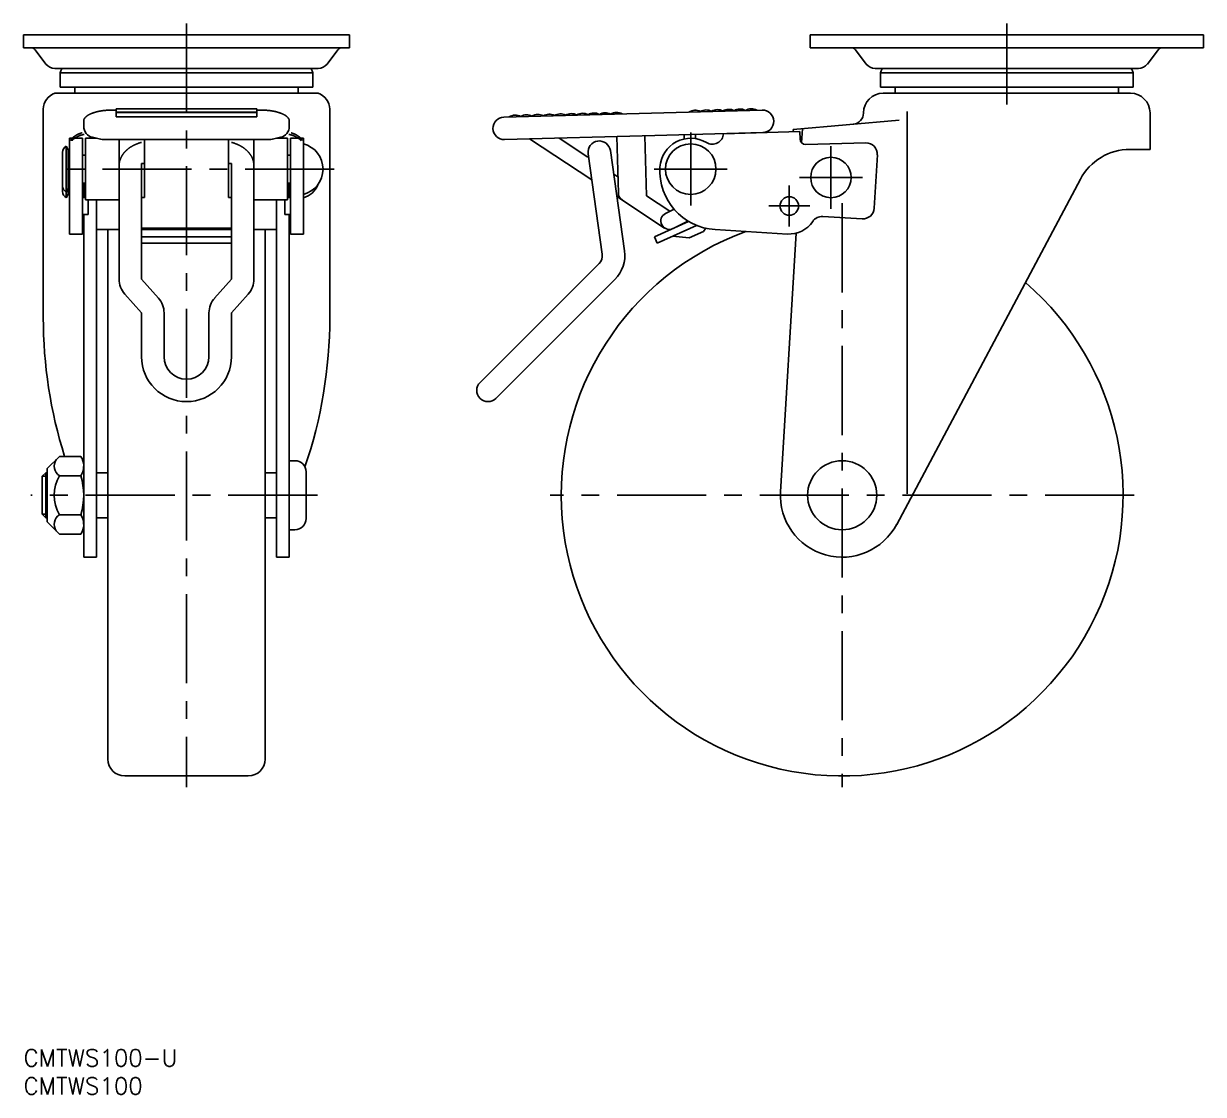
# Model space of a CAD drawing. Extents: x 0 to 212, y -8 to 298.
# Drawn here: x 0 to 210, y -8 to 182.7 of the extents above; entities that cross this region are included whole.
import ezdxf

# ---------------------------------------------------------------- set-up
doc = ezdxf.new("R2010")
doc.units = 0
doc.header["$LTSCALE"] = 0.5
doc.linetypes.add('CENTER', pattern=[50.8, 31.75, -6.35, 6.35, -6.35])
doc.layers.get('0').update_dxf_attribs({"linetype": 'CONTINUOUS'})
doc.layers.add('CENTER', color=1, linetype='CENTER')
doc.styles.get("Standard").update_dxf_attribs({"font": 'txt.shx', "height": 3, "bigfont": 'bigfont.shx'})

# ---------------------------------------------------------------- blocks, each defined once
blk = doc.blocks.new('*U4')
at = {"color": 7, "linetype": 'CONTINUOUS'}
blk.add_text('CMTWS100-U', height=3, dxfattribs=at).set_placement((0, -3))
blk = doc.blocks.new('*U5')
at = {"color": 7, "linetype": 'CONTINUOUS'}
blk.add_text('CMTWS100', height=3, dxfattribs=at).set_placement((0, -8))

msp = doc.modelspace()

# ---------------------------------------------------------------- linework, layer by layer
at = {"color": 7, "linetype": 'CONTINUOUS'}
for p, q in [((58, 180.71), (0, 180.71)), ((0, 178.41), (0, 180.71)), ((58, 178.41), (58, 180.71)), ((140.01, 180.71), (210.01, 180.71)), ((140.01, 178.41), (140.01, 180.71)), ((210.01, 178.41), (210.01, 180.71)), ((58, 178.41), (0, 178.41)), ((2.05, 178.01), (3.98, 175.49)), ((55.95, 178.01), (54.02, 175.49)), ((175.01, 178.41), (140.01, 178.41)), ((148.06, 178.01), (149.99, 175.49)), ((175.01, 178.41), (210.01, 178.41)), ((201.96, 178.01), (200.03, 175.49)), ((52.43, 174.71), (5.57, 174.71)), ((175.01, 174.71), (151.58, 174.71)), ((175.01, 174.71), (198.44, 174.71)), ((6.5, 173.91), (51.5, 173.91)), ((6.5, 171.41), (6.5, 173.91)), ((51.5, 171.41), (51.5, 173.91)), ((152.51, 173.91), (175.01, 173.91)), ((152.51, 171.41), (152.51, 173.91)), ((197.51, 173.91), (175.01, 173.91)), ((197.51, 171.41), (197.51, 173.91)), ((5.56, 170.3), (52.44, 170.3)), ((6.5, 171.41), (51.5, 171.41)), ((9.12, 171.41), (9.12, 170.3)), ((48.88, 171.41), (48.88, 170.3)), ((152.51, 171.41), (175.01, 171.41)), ((153.01, 170.3), (175.01, 170.3)), ((155.13, 171.41), (155.13, 170.3)), ((197.51, 171.41), (175.01, 171.41)), ((196.74, 170.3), (175.01, 170.3)), ((194.89, 171.41), (194.89, 170.3)), ((197.01, 170.3), (196.74, 170.3)), ((3.5, 167.45), (3.5, 130.35)), ((15.7, 167.29), (16.5, 167.29)), ((16.5, 167.54), (41.5, 167.54)), ((16.5, 167.54), (16.5, 166.94)), ((41.5, 166.94), (16.5, 166.94)), ((41.5, 166.89), (16.5, 166.89)), ((16.5, 166.89), (16.5, 166.07)), ((41.5, 166.07), (16.5, 166.07)), ((41.5, 167.54), (41.5, 166.94)), ((42.3, 167.29), (41.5, 167.29)), ((41.5, 166.89), (41.5, 166.07)), ((54.5, 167.45), (54.5, 130.35)), ((85.49, 166.05), (131.47, 167.29)), ((149.51, 166.8), (149.51, 166.78)), ((157.25, 98.95), (157.25, 167.05)), ((200.51, 166.8), (200.51, 160.3)), ((10.7, 165.35), (10.7, 164.4)), ((47.3, 165.35), (47.3, 164.4)), ((155.83, 165.5), (137.01, 163.85)), ((137.01, 163.85), (137.05, 163.44)), ((138.47, 161.49), (138.62, 163.99)), ((8.2, 162.29), (10.5, 162.29)), ((8.2, 162.29), (8.2, 145.22)), ((10.5, 162.29), (10.5, 145.22)), ((11, 162.29), (11, 151.29)), ((11, 162.29), (12.95, 162.29)), ((12.25, 162.45), (13.45, 162.17)), ((14.57, 162.05), (43.43, 162.05)), ((17, 162.05), (17, 137.18)), ((21.5, 162.05), (21.5, 151.73)), ((36.5, 151.73), (36.5, 162.05)), ((41, 162.05), (41, 137.18)), ((45.75, 162.45), (44.55, 162.17)), ((47, 162.29), (45.05, 162.29)), ((47, 162.29), (47, 151.29)), ((47.5, 145.22), (47.5, 162.29)), ((47.5, 162.29), (49.8, 162.29)), ((49.8, 162.29), (49.8, 145.22)), ((85.6, 162.05), (112.35, 162.77)), ((90.08, 162.17), (101.14, 154.86)), ((95.31, 162.31), (100.46, 158.91)), ((105.59, 162.59), (105.87, 152.51)), ((110.59, 162.73), (110.88, 152.02)), ((112.35, 162.77), (131.58, 163.29)), ((117.59, 162.91), (117.61, 162.17)), ((119.59, 162.97), (119.61, 162.22)), ((124.59, 163.1), (138.17, 163.47)), ((124.59, 163.1), (124.59, 163.1)), ((127.58, 163.19), (127.58, 163.18)), ((138.17, 163.47), (138.21, 162.14)), ((6.95, 159.79), (6.95, 156.79)), ((7.57, 160.87), (7.95, 160.22)), ((7.57, 156.79), (7.57, 160.87)), ((7.95, 160.22), (7.95, 156.79)), ((104.45, 160.08), (106.96, 142.22)), ((138.35, 161.66), (138.48, 161.67)), ((139.24, 161.17), (149.92, 161.46)), ((200.51, 160.3), (196.94, 160.3)), ((11, 159.29), (10.5, 159.29)), ((21, 137.18), (21, 157.8)), ((21, 157.8), (21.5, 157.8)), ((37, 157.8), (36.5, 157.8)), ((37, 137.18), (37, 157.8)), ((47, 159.29), (47.5, 159.29)), ((103, 141.66), (100.49, 159.53)), ((151.97, 159.34), (151.39, 149.81)), ((6.95, 152.79), (6.95, 156.79)), ((7.57, 156.79), (7.57, 151.7)), ((7.95, 152.35), (7.95, 156.79)), ((105.04, 155.88), (105.79, 155.39)), ((7.57, 152.71), (7.95, 153.36)), ((11, 154.29), (10.5, 154.29)), ((10.7, 151.72), (10.7, 154.29)), ((10.7, 151.72), (10.7, 154.29)), ((47, 154.29), (47.5, 154.29)), ((47.3, 151.72), (47.3, 154.29)), ((188.11, 154.99), (155.41, 93.49)), ((7.57, 151.7), (7.95, 152.35)), ((11, 151.72), (10.5, 151.72)), ((11, 151.29), (17, 151.29)), ((11.5, 151.29), (11.5, 148.72)), ((13, 151.29), (13, 87.68)), ((21.5, 151.73), (21, 151.73)), ((37, 151.73), (36.5, 151.73)), ((47, 151.29), (41, 151.29)), ((45, 151.29), (45, 87.68)), ((46.5, 151.29), (46.5, 148.72)), ((47, 151.72), (47.5, 151.72)), ((105.59, 151.92), (114.11, 146.3)), ((110.88, 152.02), (115.04, 149.28)), ((114.27, 148.89), (115.78, 149.65)), ((10.5, 148.72), (11.5, 148.72)), ((10.7, 87.68), (10.7, 148.72)), ((47.5, 148.72), (46.5, 148.72)), ((47.3, 87.68), (47.3, 148.72)), ((112.28, 144.7), (118.38, 147.46)), ((115.61, 146.21), (118.26, 147.53)), ((149.28, 147.94), (142.25, 148.36)), ((8.2, 145.22), (10.5, 145.22)), ((13, 146.05), (17, 146.05)), ((15, 146.05), (15, 51.71)), ((21, 146.3), (37, 146.3)), ((21, 146.05), (37, 146.05)), ((41, 146.05), (45, 146.05)), ((43, 146.05), (43, 51.71)), ((47.5, 145.22), (49.8, 145.22)), ((119.77, 146.77), (112.77, 143.61)), ((121.05, 145.7), (118.49, 144.55)), ((121.44, 146.25), (121.05, 145.7)), ((135.99, 145.23), (123.11, 146.01)), ((134.73, 99.34), (137.5, 145.37)), ((29, 144.7), (21, 144.7)), ((21, 143.61), (29, 143.61)), ((29, 144.7), (37, 144.7)), ((37, 143.61), (29, 143.61)), ((112.77, 143.61), (112.28, 144.7)), ((118.49, 144.55), (115.51, 144.85)), ((81.25, 118.79), (102.43, 139.97)), ((21, 137.18), (23.99, 133.83)), ((37, 137.18), (34.01, 133.83)), ((105.26, 137.14), (84.08, 115.96)), ((21, 131.17), (18.01, 134.51)), ((37, 131.17), (39.99, 134.51)), ((21, 131.17), (21, 123.38)), ((25, 131.17), (25, 123.38)), ((33, 131.17), (33, 123.38)), ((37, 131.17), (37, 123.38)), ((4.2, 103.46), (6.38, 105.63)), ((10.16, 105.63), (6.38, 105.63)), ((10.16, 105.63), (10.7, 104.71)), ((4.2, 103.46), (4.2, 93.96)), ((10.7, 104.71), (10.7, 92.71)), ((48.3, 104.86), (47.3, 104.86)), ((3.93, 102.71), (3.3, 102.08)), ((3.3, 95.33), (3.3, 102.08)), ((3.93, 94.71), (3.93, 102.71)), ((3.93, 102.71), (4.2, 102.71)), ((6.38, 102.17), (10.16, 102.17)), ((15, 102.71), (13, 102.71)), ((45, 102.71), (43, 102.71)), ((50.3, 94.56), (50.3, 102.86)), ((3.93, 94.71), (3.3, 95.33)), ((3.93, 94.71), (4.2, 94.71)), ((10.16, 95.24), (6.38, 95.24)), ((15, 94.71), (13, 94.71)), ((45, 94.71), (43, 94.71)), ((4.2, 93.96), (6.38, 91.78)), ((10.16, 91.78), (10.7, 92.71)), ((47.3, 92.56), (48.3, 92.56)), ((10.16, 91.78), (6.38, 91.78)), ((10.7, 87.68), (13, 87.68)), ((45, 87.68), (47.3, 87.68)), ((40, 48.71), (18, 48.71))]:
    msp.add_line(p, q, dxfattribs=at)
at = {"color": 3, "linetype": 'CONTINUOUS'}
for p, q in [((3.3, 102.08), (4.2, 102.08)), ((3.3, 95.33), (4.2, 95.33))]:
    msp.add_line(p, q, dxfattribs=at)
at = {"color": 7, "linetype": 'CONTINUOUS'}
for points in [[(10.7, 165.35, 0), (10.7, 165.37, 0), (10.7, 165.4, 0), (10.7, 165.42, 0), (10.71, 165.44, 0), (10.71, 165.47, 0), (10.71, 165.49, 0), (10.72, 165.51, 0), (10.72, 165.54, 0), (10.73, 165.56, 0), (10.74, 165.59, 0), (10.74, 165.61, 0), (10.75, 165.63, 0), (10.76, 165.66, 0), (10.77, 165.68, 0), (10.78, 165.7, 0), (10.8, 165.73, 0), (10.81, 165.75, 0), (10.82, 165.77, 0), (10.83, 165.8, 0), (10.85, 165.82, 0), (10.86, 165.84, 0), (10.88, 165.87, 0), (10.9, 165.89, 0), (10.91, 165.91, 0), (10.93, 165.94, 0), (10.95, 165.96, 0), (10.97, 165.98, 0), (10.99, 166, 0), (11.01, 166.03, 0), (11.03, 166.05, 0), (11.06, 166.07, 0), (11.08, 166.09, 0), (11.1, 166.11, 0), (11.13, 166.14, 0), (11.15, 166.16, 0), (11.18, 166.18, 0), (11.21, 166.2, 0), (11.23, 166.22, 0), (11.26, 166.24, 0), (11.29, 166.27, 0), (11.32, 166.29, 0), (11.35, 166.31, 0), (11.38, 166.33, 0), (11.41, 166.35, 0), (11.44, 166.37, 0), (11.48, 166.39, 0), (11.51, 166.41, 0), (11.54, 166.43, 0), (11.58, 166.45, 0), (11.61, 166.47, 0), (11.65, 166.49, 0), (11.68, 166.51, 0), (11.72, 166.53, 0), (11.76, 166.54, 0), (11.8, 166.56, 0), (11.83, 166.58, 0), (11.87, 166.6, 0), (11.91, 166.62, 0), (11.95, 166.64, 0), (11.99, 166.65, 0), (12.04, 166.67, 0), (12.08, 166.69, 0), (12.12, 166.71, 0), (12.16, 166.72, 0), (12.21, 166.74, 0), (12.25, 166.76, 0), (12.3, 166.77, 0), (12.34, 166.79, 0), (12.39, 166.81, 0), (12.43, 166.82, 0), (12.48, 166.84, 0), (12.53, 166.85, 0), (12.58, 166.87, 0), (12.62, 166.88, 0), (12.67, 166.9, 0), (12.72, 166.91, 0), (12.77, 166.92, 0), (12.82, 166.94, 0), (12.87, 166.95, 0), (12.92, 166.97, 0), (12.97, 166.98, 0), (13.02, 166.99, 0), (13.08, 167, 0), (13.13, 167.02, 0), (13.18, 167.03, 0), (13.24, 167.04, 0), (13.29, 167.05, 0), (13.34, 167.06, 0), (13.4, 167.08, 0), (13.45, 167.09, 0), (13.51, 167.1, 0), (13.56, 167.11, 0), (13.62, 167.12, 0), (13.67, 167.13, 0), (13.73, 167.14, 0), (13.79, 167.15, 0), (13.84, 167.15, 0), (13.9, 167.16, 0), (13.96, 167.17, 0), (14.02, 167.18, 0), (14.07, 167.19, 0), (14.13, 167.2, 0), (14.19, 167.2, 0), (14.25, 167.21, 0), (14.31, 167.22, 0), (14.37, 167.22, 0), (14.43, 167.23, 0), (14.48, 167.24, 0), (14.54, 167.24, 0), (14.6, 167.25, 0), (14.66, 167.25, 0), (14.72, 167.26, 0), (14.78, 167.26, 0), (14.84, 167.27, 0), (14.91, 167.27, 0), (14.97, 167.27, 0), (15.03, 167.28, 0), (15.09, 167.28, 0), (15.15, 167.28, 0), (15.21, 167.28, 0), (15.27, 167.29, 0), (15.33, 167.29, 0), (15.39, 167.29, 0), (15.45, 167.29, 0), (15.52, 167.29, 0), (15.58, 167.29, 0), (15.64, 167.29, 0), (15.7, 167.29, 0)], [(47.3, 165.35, 0), (47.3, 165.37, 0), (47.3, 165.4, 0), (47.3, 165.42, 0), (47.29, 165.44, 0), (47.29, 165.47, 0), (47.29, 165.49, 0), (47.28, 165.51, 0), (47.28, 165.54, 0), (47.27, 165.56, 0), (47.26, 165.59, 0), (47.26, 165.61, 0), (47.25, 165.63, 0), (47.24, 165.66, 0), (47.23, 165.68, 0), (47.22, 165.7, 0), (47.2, 165.73, 0), (47.19, 165.75, 0), (47.18, 165.77, 0), (47.17, 165.8, 0), (47.15, 165.82, 0), (47.14, 165.84, 0), (47.12, 165.87, 0), (47.1, 165.89, 0), (47.09, 165.91, 0), (47.07, 165.94, 0), (47.05, 165.96, 0), (47.03, 165.98, 0), (47.01, 166, 0), (46.99, 166.03, 0), (46.97, 166.05, 0), (46.94, 166.07, 0), (46.92, 166.09, 0), (46.9, 166.11, 0), (46.87, 166.14, 0), (46.85, 166.16, 0), (46.82, 166.18, 0), (46.79, 166.2, 0), (46.77, 166.22, 0), (46.74, 166.24, 0), (46.71, 166.27, 0), (46.68, 166.29, 0), (46.65, 166.31, 0), (46.62, 166.33, 0), (46.59, 166.35, 0), (46.56, 166.37, 0), (46.52, 166.39, 0), (46.49, 166.41, 0), (46.46, 166.43, 0), (46.42, 166.45, 0), (46.39, 166.47, 0), (46.35, 166.49, 0), (46.32, 166.51, 0), (46.28, 166.53, 0), (46.24, 166.54, 0), (46.2, 166.56, 0), (46.17, 166.58, 0), (46.13, 166.6, 0), (46.09, 166.62, 0), (46.05, 166.64, 0), (46.01, 166.65, 0), (45.96, 166.67, 0), (45.92, 166.69, 0), (45.88, 166.71, 0), (45.84, 166.72, 0), (45.79, 166.74, 0), (45.75, 166.76, 0), (45.7, 166.77, 0), (45.66, 166.79, 0), (45.61, 166.81, 0), (45.57, 166.82, 0), (45.52, 166.84, 0), (45.47, 166.85, 0), (45.42, 166.87, 0), (45.38, 166.88, 0), (45.33, 166.9, 0), (45.28, 166.91, 0), (45.23, 166.92, 0), (45.18, 166.94, 0), (45.13, 166.95, 0), (45.08, 166.97, 0), (45.03, 166.98, 0), (44.98, 166.99, 0), (44.92, 167, 0), (44.87, 167.02, 0), (44.82, 167.03, 0), (44.76, 167.04, 0), (44.71, 167.05, 0), (44.66, 167.06, 0), (44.6, 167.08, 0), (44.55, 167.09, 0), (44.49, 167.1, 0), (44.44, 167.11, 0), (44.38, 167.12, 0), (44.33, 167.13, 0), (44.27, 167.14, 0), (44.21, 167.15, 0), (44.16, 167.15, 0), (44.1, 167.16, 0), (44.04, 167.17, 0), (43.98, 167.18, 0), (43.93, 167.19, 0), (43.87, 167.2, 0), (43.81, 167.2, 0), (43.75, 167.21, 0), (43.69, 167.22, 0), (43.63, 167.22, 0), (43.57, 167.23, 0), (43.52, 167.24, 0), (43.46, 167.24, 0), (43.4, 167.25, 0), (43.34, 167.25, 0), (43.28, 167.26, 0), (43.22, 167.26, 0), (43.16, 167.27, 0), (43.09, 167.27, 0), (43.03, 167.27, 0), (42.97, 167.28, 0), (42.91, 167.28, 0), (42.85, 167.28, 0), (42.79, 167.28, 0), (42.73, 167.29, 0), (42.67, 167.29, 0), (42.61, 167.29, 0), (42.55, 167.29, 0), (42.48, 167.29, 0), (42.42, 167.29, 0), (42.36, 167.29, 0), (42.3, 167.29, 0)], [(8.4, 161.9, 0), (8.41, 161.92, 0), (8.41, 161.93, 0), (8.42, 161.95, 0), (8.43, 161.96, 0), (8.44, 161.97, 0), (8.45, 161.99, 0), (8.46, 162, 0), (8.46, 162.01, 0), (8.47, 162.03, 0), (8.48, 162.04, 0), (8.49, 162.05, 0), (8.5, 162.07, 0), (8.51, 162.08, 0), (8.52, 162.1, 0), (8.53, 162.11, 0), (8.54, 162.12, 0), (8.55, 162.14, 0), (8.56, 162.15, 0), (8.57, 162.16, 0), (8.58, 162.17, 0), (8.59, 162.19, 0), (8.6, 162.2, 0), (8.61, 162.21, 0), (8.62, 162.23, 0), (8.64, 162.24, 0), (8.65, 162.25, 0), (8.66, 162.27, 0), (8.67, 162.28, 0), (8.68, 162.29, 0), (8.69, 162.3, 0), (8.71, 162.32, 0), (8.72, 162.33, 0), (8.73, 162.34, 0), (8.74, 162.35, 0), (8.75, 162.37, 0), (8.77, 162.38, 0), (8.78, 162.39, 0), (8.79, 162.4, 0), (8.81, 162.42, 0), (8.82, 162.43, 0), (8.83, 162.44, 0), (8.85, 162.45, 0), (8.86, 162.46, 0), (8.87, 162.48, 0), (8.89, 162.49, 0), (8.9, 162.5, 0), (8.91, 162.51, 0), (8.93, 162.52, 0), (8.94, 162.54, 0), (8.96, 162.55, 0), (8.97, 162.56, 0), (8.99, 162.57, 0), (9, 162.58, 0), (9.02, 162.59, 0), (9.03, 162.61, 0), (9.05, 162.62, 0), (9.06, 162.63, 0), (9.08, 162.64, 0), (9.09, 162.65, 0), (9.11, 162.66, 0), (9.12, 162.67, 0), (9.14, 162.68, 0), (9.16, 162.69, 0), (9.17, 162.71, 0), (9.19, 162.72, 0), (9.2, 162.73, 0), (9.22, 162.74, 0), (9.24, 162.75, 0), (9.25, 162.76, 0), (9.27, 162.77, 0), (9.29, 162.78, 0), (9.3, 162.79, 0), (9.32, 162.8, 0), (9.34, 162.81, 0), (9.36, 162.82, 0), (9.37, 162.83, 0), (9.39, 162.84, 0), (9.41, 162.85, 0), (9.43, 162.86, 0), (9.44, 162.87, 0), (9.46, 162.88, 0), (9.48, 162.89, 0), (9.5, 162.9, 0), (9.52, 162.91, 0), (9.53, 162.92, 0), (9.55, 162.93, 0), (9.57, 162.94, 0), (9.59, 162.95, 0), (9.61, 162.96, 0), (9.63, 162.97, 0), (9.65, 162.98, 0), (9.66, 162.98, 0), (9.68, 162.99, 0), (9.7, 163, 0), (9.72, 163.01, 0), (9.74, 163.02, 0), (9.76, 163.03, 0), (9.78, 163.04, 0), (9.8, 163.05, 0), (9.82, 163.05, 0), (9.84, 163.06, 0), (9.86, 163.07, 0), (9.88, 163.08, 0), (9.9, 163.09, 0), (9.92, 163.09, 0), (9.94, 163.1, 0), (9.96, 163.11, 0), (9.98, 163.12, 0), (10, 163.13, 0), (10.02, 163.13, 0), (10.04, 163.14, 0), (10.06, 163.15, 0), (10.08, 163.16, 0), (10.1, 163.16, 0), (10.13, 163.17, 0), (10.15, 163.18, 0), (10.17, 163.18, 0), (10.19, 163.19, 0), (10.21, 163.2, 0), (10.23, 163.21, 0), (10.25, 163.21, 0), (10.27, 163.22, 0), (10.3, 163.23, 0), (10.32, 163.23, 0), (10.34, 163.24, 0), (10.36, 163.24, 0), (10.38, 163.25, 0), (10.4, 163.26, 0)], [(8.62, 161.85, 0), (8.63, 161.86, 0), (8.64, 161.88, 0), (8.65, 161.89, 0), (8.66, 161.9, 0), (8.67, 161.91, 0), (8.68, 161.92, 0), (8.69, 161.94, 0), (8.71, 161.95, 0), (8.72, 161.96, 0), (8.73, 161.97, 0), (8.74, 161.98, 0), (8.75, 162, 0), (8.76, 162.01, 0), (8.78, 162.02, 0), (8.79, 162.03, 0), (8.8, 162.04, 0), (8.81, 162.05, 0), (8.82, 162.06, 0), (8.84, 162.08, 0), (8.85, 162.09, 0), (8.86, 162.1, 0), (8.88, 162.11, 0), (8.89, 162.12, 0), (8.9, 162.13, 0), (8.91, 162.14, 0), (8.93, 162.16, 0), (8.94, 162.17, 0), (8.95, 162.18, 0), (8.97, 162.19, 0), (8.98, 162.2, 0), (9, 162.21, 0), (9.01, 162.22, 0), (9.02, 162.23, 0), (9.04, 162.24, 0), (9.05, 162.25, 0), (9.07, 162.26, 0), (9.08, 162.27, 0), (9.1, 162.28, 0), (9.11, 162.29, 0), (9.12, 162.31, 0), (9.14, 162.32, 0), (9.15, 162.33, 0), (9.17, 162.34, 0), (9.18, 162.35, 0), (9.2, 162.36, 0), (9.22, 162.37, 0), (9.23, 162.38, 0), (9.25, 162.39, 0), (9.26, 162.4, 0), (9.28, 162.41, 0), (9.29, 162.42, 0), (9.31, 162.43, 0), (9.33, 162.44, 0), (9.34, 162.45, 0), (9.36, 162.45, 0), (9.37, 162.46, 0), (9.39, 162.47, 0), (9.41, 162.48, 0), (9.42, 162.49, 0), (9.44, 162.5, 0), (9.46, 162.51, 0), (9.47, 162.52, 0), (9.49, 162.53, 0), (9.51, 162.54, 0), (9.53, 162.55, 0), (9.54, 162.56, 0), (9.56, 162.56, 0), (9.58, 162.57, 0), (9.6, 162.58, 0), (9.61, 162.59, 0), (9.63, 162.6, 0), (9.65, 162.61, 0), (9.67, 162.62, 0), (9.68, 162.62, 0), (9.7, 162.63, 0), (9.72, 162.64, 0), (9.74, 162.65, 0), (9.76, 162.66, 0), (9.78, 162.67, 0), (9.79, 162.67, 0), (9.81, 162.68, 0), (9.83, 162.69, 0), (9.85, 162.7, 0), (9.87, 162.71, 0), (9.89, 162.71, 0), (9.91, 162.72, 0), (9.92, 162.73, 0), (9.94, 162.74, 0), (9.96, 162.74, 0), (9.98, 162.75, 0), (10, 162.76, 0), (10.02, 162.76, 0), (10.04, 162.77, 0), (10.06, 162.78, 0), (10.08, 162.79, 0), (10.1, 162.79, 0), (10.12, 162.8, 0), (10.14, 162.81, 0), (10.16, 162.81, 0), (10.18, 162.82, 0), (10.2, 162.83, 0), (10.22, 162.83, 0), (10.24, 162.84, 0), (10.26, 162.84, 0), (10.28, 162.85, 0), (10.3, 162.86, 0), (10.32, 162.86, 0), (10.34, 162.87, 0), (10.36, 162.88, 0), (10.38, 162.88, 0), (10.4, 162.89, 0), (10.42, 162.89, 0), (10.44, 162.9, 0), (10.46, 162.9, 0), (10.48, 162.91, 0), (10.5, 162.92, 0), (10.52, 162.92, 0), (10.54, 162.93, 0), (10.57, 162.93, 0), (10.59, 162.94, 0), (10.61, 162.94, 0), (10.63, 162.95, 0), (10.65, 162.95, 0), (10.67, 162.96, 0), (10.69, 162.96, 0), (10.71, 162.97, 0), (10.74, 162.97, 0), (10.76, 162.97, 0)], [(49.38, 161.85, 0), (49.37, 161.86, 0), (49.36, 161.88, 0), (49.35, 161.89, 0), (49.34, 161.9, 0), (49.33, 161.91, 0), (49.32, 161.92, 0), (49.31, 161.94, 0), (49.29, 161.95, 0), (49.28, 161.96, 0), (49.27, 161.97, 0), (49.26, 161.98, 0), (49.25, 162, 0), (49.24, 162.01, 0), (49.22, 162.02, 0), (49.21, 162.03, 0), (49.2, 162.04, 0), (49.19, 162.05, 0), (49.18, 162.06, 0), (49.16, 162.08, 0), (49.15, 162.09, 0), (49.14, 162.1, 0), (49.12, 162.11, 0), (49.11, 162.12, 0), (49.1, 162.13, 0), (49.09, 162.14, 0), (49.07, 162.16, 0), (49.06, 162.17, 0), (49.05, 162.18, 0), (49.03, 162.19, 0), (49.02, 162.2, 0), (49, 162.21, 0), (48.99, 162.22, 0), (48.98, 162.23, 0), (48.96, 162.24, 0), (48.95, 162.25, 0), (48.93, 162.26, 0), (48.92, 162.27, 0), (48.9, 162.28, 0), (48.89, 162.29, 0), (48.88, 162.31, 0), (48.86, 162.32, 0), (48.85, 162.33, 0), (48.83, 162.34, 0), (48.82, 162.35, 0), (48.8, 162.36, 0), (48.78, 162.37, 0), (48.77, 162.38, 0), (48.75, 162.39, 0), (48.74, 162.4, 0), (48.72, 162.41, 0), (48.71, 162.42, 0), (48.69, 162.43, 0), (48.67, 162.44, 0), (48.66, 162.45, 0), (48.64, 162.45, 0), (48.63, 162.46, 0), (48.61, 162.47, 0), (48.59, 162.48, 0), (48.58, 162.49, 0), (48.56, 162.5, 0), (48.54, 162.51, 0), (48.53, 162.52, 0), (48.51, 162.53, 0), (48.49, 162.54, 0), (48.47, 162.55, 0), (48.46, 162.56, 0), (48.44, 162.56, 0), (48.42, 162.57, 0), (48.4, 162.58, 0), (48.39, 162.59, 0), (48.37, 162.6, 0), (48.35, 162.61, 0), (48.33, 162.62, 0), (48.32, 162.62, 0), (48.3, 162.63, 0), (48.28, 162.64, 0), (48.26, 162.65, 0), (48.24, 162.66, 0), (48.22, 162.67, 0), (48.21, 162.67, 0), (48.19, 162.68, 0), (48.17, 162.69, 0), (48.15, 162.7, 0), (48.13, 162.71, 0), (48.11, 162.71, 0), (48.09, 162.72, 0), (48.08, 162.73, 0), (48.06, 162.74, 0), (48.04, 162.74, 0), (48.02, 162.75, 0), (48, 162.76, 0), (47.98, 162.76, 0), (47.96, 162.77, 0), (47.94, 162.78, 0), (47.92, 162.79, 0), (47.9, 162.79, 0), (47.88, 162.8, 0), (47.86, 162.81, 0), (47.84, 162.81, 0), (47.82, 162.82, 0), (47.8, 162.83, 0), (47.78, 162.83, 0), (47.76, 162.84, 0), (47.74, 162.84, 0), (47.72, 162.85, 0), (47.7, 162.86, 0), (47.68, 162.86, 0), (47.66, 162.87, 0), (47.64, 162.88, 0), (47.62, 162.88, 0), (47.6, 162.89, 0), (47.58, 162.89, 0), (47.56, 162.9, 0), (47.54, 162.9, 0), (47.52, 162.91, 0), (47.5, 162.92, 0), (47.48, 162.92, 0), (47.46, 162.93, 0), (47.43, 162.93, 0), (47.41, 162.94, 0), (47.39, 162.94, 0), (47.37, 162.95, 0), (47.35, 162.95, 0), (47.33, 162.96, 0), (47.31, 162.96, 0), (47.29, 162.97, 0), (47.26, 162.97, 0), (47.24, 162.97, 0)], [(49.6, 161.9, 0), (49.59, 161.92, 0), (49.59, 161.93, 0), (49.58, 161.95, 0), (49.57, 161.96, 0), (49.56, 161.97, 0), (49.55, 161.99, 0), (49.54, 162, 0), (49.54, 162.01, 0), (49.53, 162.03, 0), (49.52, 162.04, 0), (49.51, 162.05, 0), (49.5, 162.07, 0), (49.49, 162.08, 0), (49.48, 162.1, 0), (49.47, 162.11, 0), (49.46, 162.12, 0), (49.45, 162.14, 0), (49.44, 162.15, 0), (49.43, 162.16, 0), (49.42, 162.17, 0), (49.41, 162.19, 0), (49.4, 162.2, 0), (49.39, 162.21, 0), (49.38, 162.23, 0), (49.36, 162.24, 0), (49.35, 162.25, 0), (49.34, 162.27, 0), (49.33, 162.28, 0), (49.32, 162.29, 0), (49.31, 162.3, 0), (49.29, 162.32, 0), (49.28, 162.33, 0), (49.27, 162.34, 0), (49.26, 162.35, 0), (49.25, 162.37, 0), (49.23, 162.38, 0), (49.22, 162.39, 0), (49.21, 162.4, 0), (49.19, 162.42, 0), (49.18, 162.43, 0), (49.17, 162.44, 0), (49.15, 162.45, 0), (49.14, 162.46, 0), (49.13, 162.48, 0), (49.11, 162.49, 0), (49.1, 162.5, 0), (49.09, 162.51, 0), (49.07, 162.52, 0), (49.06, 162.54, 0), (49.04, 162.55, 0), (49.03, 162.56, 0), (49.01, 162.57, 0), (49, 162.58, 0), (48.98, 162.59, 0), (48.97, 162.61, 0), (48.95, 162.62, 0), (48.94, 162.63, 0), (48.92, 162.64, 0), (48.91, 162.65, 0), (48.89, 162.66, 0), (48.88, 162.67, 0), (48.86, 162.68, 0), (48.84, 162.69, 0), (48.83, 162.71, 0), (48.81, 162.72, 0), (48.8, 162.73, 0), (48.78, 162.74, 0), (48.76, 162.75, 0), (48.75, 162.76, 0), (48.73, 162.77, 0), (48.71, 162.78, 0), (48.7, 162.79, 0), (48.68, 162.8, 0), (48.66, 162.81, 0), (48.64, 162.82, 0), (48.63, 162.83, 0), (48.61, 162.84, 0), (48.59, 162.85, 0), (48.57, 162.86, 0), (48.56, 162.87, 0), (48.54, 162.88, 0), (48.52, 162.89, 0), (48.5, 162.9, 0), (48.48, 162.91, 0), (48.47, 162.92, 0), (48.45, 162.93, 0), (48.43, 162.94, 0), (48.41, 162.95, 0), (48.39, 162.96, 0), (48.37, 162.97, 0), (48.35, 162.98, 0), (48.34, 162.98, 0), (48.32, 162.99, 0), (48.3, 163, 0), (48.28, 163.01, 0), (48.26, 163.02, 0), (48.24, 163.03, 0), (48.22, 163.04, 0), (48.2, 163.05, 0), (48.18, 163.05, 0), (48.16, 163.06, 0), (48.14, 163.07, 0), (48.12, 163.08, 0), (48.1, 163.09, 0), (48.08, 163.09, 0), (48.06, 163.1, 0), (48.04, 163.11, 0), (48.02, 163.12, 0), (48, 163.13, 0), (47.98, 163.13, 0), (47.96, 163.14, 0), (47.94, 163.15, 0), (47.92, 163.16, 0), (47.9, 163.16, 0), (47.87, 163.17, 0), (47.85, 163.18, 0), (47.83, 163.18, 0), (47.81, 163.19, 0), (47.79, 163.2, 0), (47.77, 163.21, 0), (47.75, 163.21, 0), (47.73, 163.22, 0), (47.7, 163.23, 0), (47.68, 163.23, 0), (47.66, 163.24, 0), (47.64, 163.24, 0), (47.62, 163.25, 0), (47.6, 163.26, 0)], [(17, 157.4, 0), (17, 157.44, 0), (17, 157.48, 0), (17, 157.52, 0), (17, 157.57, 0), (17.01, 157.61, 0), (17.01, 157.65, 0), (17.01, 157.69, 0), (17.02, 157.74, 0), (17.02, 157.78, 0), (17.03, 157.82, 0), (17.03, 157.86, 0), (17.04, 157.9, 0), (17.05, 157.95, 0), (17.05, 157.99, 0), (17.06, 158.03, 0), (17.07, 158.07, 0), (17.08, 158.12, 0), (17.09, 158.16, 0), (17.1, 158.2, 0), (17.11, 158.24, 0), (17.12, 158.28, 0), (17.13, 158.32, 0), (17.15, 158.37, 0), (17.16, 158.41, 0), (17.17, 158.45, 0), (17.19, 158.49, 0), (17.2, 158.53, 0), (17.22, 158.57, 0), (17.23, 158.61, 0), (17.25, 158.65, 0), (17.27, 158.69, 0), (17.28, 158.73, 0), (17.3, 158.77, 0), (17.32, 158.81, 0), (17.34, 158.85, 0), (17.36, 158.89, 0), (17.38, 158.93, 0), (17.4, 158.97, 0), (17.42, 159.01, 0), (17.44, 159.05, 0), (17.46, 159.09, 0), (17.48, 159.13, 0), (17.51, 159.17, 0), (17.53, 159.21, 0), (17.55, 159.25, 0), (17.58, 159.29, 0), (17.6, 159.32, 0), (17.63, 159.36, 0), (17.66, 159.4, 0), (17.68, 159.44, 0), (17.71, 159.48, 0), (17.74, 159.51, 0), (17.76, 159.55, 0), (17.79, 159.59, 0), (17.82, 159.62, 0), (17.85, 159.66, 0), (17.88, 159.7, 0), (17.91, 159.73, 0), (17.94, 159.77, 0), (17.97, 159.8, 0), (18.01, 159.84, 0), (18.04, 159.87, 0), (18.07, 159.91, 0), (18.1, 159.94, 0), (18.14, 159.98, 0), (18.17, 160.01, 0), (18.21, 160.05, 0), (18.24, 160.08, 0), (18.28, 160.11, 0), (18.31, 160.15, 0), (18.35, 160.18, 0), (18.39, 160.21, 0), (18.42, 160.25, 0), (18.46, 160.28, 0), (18.5, 160.31, 0), (18.54, 160.34, 0), (18.58, 160.37, 0), (18.61, 160.4, 0), (18.65, 160.44, 0), (18.69, 160.47, 0), (18.74, 160.5, 0), (18.78, 160.53, 0), (18.82, 160.56, 0), (18.86, 160.59, 0), (18.9, 160.61, 0), (18.94, 160.64, 0), (18.99, 160.67, 0), (19.03, 160.7, 0), (19.07, 160.73, 0), (19.12, 160.76, 0), (19.16, 160.78, 0), (19.21, 160.81, 0), (19.25, 160.84, 0), (19.3, 160.86, 0), (19.34, 160.89, 0), (19.39, 160.92, 0), (19.43, 160.94, 0), (19.48, 160.97, 0), (19.53, 160.99, 0), (19.57, 161.01, 0), (19.62, 161.04, 0), (19.67, 161.06, 0), (19.72, 161.09, 0), (19.77, 161.11, 0), (19.82, 161.13, 0), (19.86, 161.15, 0), (19.91, 161.18, 0), (19.96, 161.2, 0), (20.01, 161.22, 0), (20.06, 161.24, 0), (20.11, 161.26, 0), (20.17, 161.28, 0), (20.22, 161.3, 0), (20.27, 161.32, 0), (20.32, 161.34, 0), (20.37, 161.36, 0), (20.42, 161.38, 0), (20.48, 161.39, 0), (20.53, 161.41, 0), (20.58, 161.43, 0), (20.63, 161.45, 0), (20.69, 161.46, 0), (20.74, 161.48, 0), (20.79, 161.5, 0), (20.85, 161.51, 0), (20.9, 161.53, 0), (20.96, 161.54, 0), (21.01, 161.55, 0)], [(41, 157.4, 0), (41, 157.44, 0), (41, 157.48, 0), (41, 157.52, 0), (41, 157.57, 0), (40.99, 157.61, 0), (40.99, 157.65, 0), (40.99, 157.69, 0), (40.98, 157.74, 0), (40.98, 157.78, 0), (40.97, 157.82, 0), (40.97, 157.86, 0), (40.96, 157.9, 0), (40.95, 157.95, 0), (40.95, 157.99, 0), (40.94, 158.03, 0), (40.93, 158.07, 0), (40.92, 158.12, 0), (40.91, 158.16, 0), (40.9, 158.2, 0), (40.89, 158.24, 0), (40.88, 158.28, 0), (40.87, 158.32, 0), (40.85, 158.37, 0), (40.84, 158.41, 0), (40.83, 158.45, 0), (40.81, 158.49, 0), (40.8, 158.53, 0), (40.78, 158.57, 0), (40.77, 158.61, 0), (40.75, 158.65, 0), (40.73, 158.69, 0), (40.72, 158.73, 0), (40.7, 158.77, 0), (40.68, 158.81, 0), (40.66, 158.85, 0), (40.64, 158.89, 0), (40.62, 158.93, 0), (40.6, 158.97, 0), (40.58, 159.01, 0), (40.56, 159.05, 0), (40.54, 159.09, 0), (40.52, 159.13, 0), (40.49, 159.17, 0), (40.47, 159.21, 0), (40.45, 159.25, 0), (40.42, 159.29, 0), (40.4, 159.32, 0), (40.37, 159.36, 0), (40.34, 159.4, 0), (40.32, 159.44, 0), (40.29, 159.48, 0), (40.26, 159.51, 0), (40.24, 159.55, 0), (40.21, 159.59, 0), (40.18, 159.62, 0), (40.15, 159.66, 0), (40.12, 159.7, 0), (40.09, 159.73, 0), (40.06, 159.77, 0), (40.03, 159.8, 0), (39.99, 159.84, 0), (39.96, 159.87, 0), (39.93, 159.91, 0), (39.9, 159.94, 0), (39.86, 159.98, 0), (39.83, 160.01, 0), (39.79, 160.05, 0), (39.76, 160.08, 0), (39.72, 160.11, 0), (39.69, 160.15, 0), (39.65, 160.18, 0), (39.61, 160.21, 0), (39.58, 160.25, 0), (39.54, 160.28, 0), (39.5, 160.31, 0), (39.46, 160.34, 0), (39.42, 160.37, 0), (39.39, 160.4, 0), (39.35, 160.44, 0), (39.31, 160.47, 0), (39.26, 160.5, 0), (39.22, 160.53, 0), (39.18, 160.56, 0), (39.14, 160.59, 0), (39.1, 160.61, 0), (39.06, 160.64, 0), (39.01, 160.67, 0), (38.97, 160.7, 0), (38.93, 160.73, 0), (38.88, 160.76, 0), (38.84, 160.78, 0), (38.79, 160.81, 0), (38.75, 160.84, 0), (38.7, 160.86, 0), (38.66, 160.89, 0), (38.61, 160.92, 0), (38.57, 160.94, 0), (38.52, 160.97, 0), (38.47, 160.99, 0), (38.43, 161.01, 0), (38.38, 161.04, 0), (38.33, 161.06, 0), (38.28, 161.09, 0), (38.23, 161.11, 0), (38.18, 161.13, 0), (38.14, 161.15, 0), (38.09, 161.18, 0), (38.04, 161.2, 0), (37.99, 161.22, 0), (37.94, 161.24, 0), (37.89, 161.26, 0), (37.83, 161.28, 0), (37.78, 161.3, 0), (37.73, 161.32, 0), (37.68, 161.34, 0), (37.63, 161.36, 0), (37.58, 161.38, 0), (37.52, 161.39, 0), (37.47, 161.41, 0), (37.42, 161.43, 0), (37.37, 161.45, 0), (37.31, 161.46, 0), (37.26, 161.48, 0), (37.21, 161.5, 0), (37.15, 161.51, 0), (37.1, 161.53, 0), (37.04, 161.54, 0), (36.99, 161.55, 0)]]:
    msp.add_polyline3d(points, dxfattribs=at)
for centre, radius in [((118.75, 156.79), 4.5), ((143.71, 155.29), 3.6), ((136.29, 150.22), 1.65), ((145.71, 98.71), 6.15)]:
    msp.add_circle(centre, radius, dxfattribs=at)
for centre, radius, start, end in [((1.26, 177.41), 1, 37.4526, 90), ((56.74, 177.41), 1, 90, 142.5474), ((147.27, 177.41), 1, 37.4526, 90), ((202.75, 177.41), 1, 90, 142.5474), ((5.57, 176.71), 2, 217.4526, 270), ((11.73, 172.21), 5.5, 152.9643, 161.9955), ((46.27, 172.21), 5.5, 18.0045, 27.0357), ((52.43, 176.71), 2, 270, 322.5474), ((151.58, 176.71), 2, 217.4526, 270), ((157.74, 172.21), 5.5, 152.9643, 161.9955), ((192.28, 172.21), 5.5, 18.0045, 27.0357), ((198.44, 176.71), 2, 270, 322.5474), ((6.5, 167.45), 3, 108.1949, 180), ((51.5, 167.45), 3, 0, 71.8051), ((153.01, 166.8), 3.5, 90, 180), ((197.01, 166.8), 3.5, 0, 90), ((85.55, 164.05), 2, 91.5531, 181.5531), ((87.54, 164.4), 2, 61.5531, 123.3414), ((89.54, 164.46), 2, 61.5531, 121.5531), ((91.54, 164.51), 2, 61.5531, 121.5531), ((93.53, 164.56), 2, 61.5531, 121.5531), ((95.53, 164.62), 2, 61.5531, 121.5531), ((97.53, 164.67), 2, 61.5531, 121.5531), ((99.53, 164.73), 2, 61.5531, 121.5531), ((101.53, 164.78), 2, 61.5531, 121.5531), ((103.53, 164.83), 2, 61.5531, 121.5531), ((105.53, 164.89), 2, 59.7647, 121.5531), ((119.53, 165.27), 2, 61.5531, 123.3414), ((121.52, 165.32), 2, 61.5531, 121.5531), ((123.52, 165.38), 2, 61.5531, 121.5531), ((125.52, 165.43), 2, 61.5531, 121.5531), ((127.52, 165.49), 2, 61.5531, 121.5531), ((129.52, 165.54), 2, 59.7647, 121.5531), ((131.53, 165.29), 2, 1.5531, 91.5531), ((147.51, 166.78), 2, 275, 0), ((12.7, 164.4), 2, 180, 257.0393), ((45.3, 164.4), 2, 282.9607, 360), ((85.55, 164.05), 2, 181.5531, 271.5531), ((131.53, 165.29), 2, 271.5531, 1.5531), ((14.57, 167.05), 5, 257.0393, 270), ((43.43, 167.05), 5, 270, 282.9607), ((102.47, 159.8), 2, 8, 188), ((118.75, 156.79), 5.5, 59.2424, 176.5531), ((122.59, 163.23), 2, 239.2424, 356.1704), ((139.21, 162.17), 1, 181.5531, 271.5531), ((8.2, 159.79), 1.25, 120, 180), ((48.66, 156.79), 4.64, 284.2437, 75.7563), ((149.97, 159.46), 2, 356.5531, 91.5531), ((196.94, 150.3), 10, 90, 152), ((8.2, 159.79), 0.5, 240, 270.0797), ((123.75, 156.49), 10.5, 176.5531, 266.5531), ((8.2, 153.79), 1.25, 180, 240), ((8.2, 153.79), 0.5, 89.9203, 120), ((48.89, 155.29), 3.71, 284.2421, 339.7551), ((8.2, 152.79), 1.25, 180, 240), ((8.2, 152.79), 0.5, 89.9203, 120), ((107.37, 152.55), 1.5, 181.5531, 236.5531), ((149.4, 149.93), 2, 266.5531, 356.5531), ((114.94, 147.55), 1.5, 116.5531, 296.5531), ((136.29, 150.22), 5, 266.5531, 326.5531), ((142.13, 146.36), 2, 86.5531, 146.5531), ((145.71, 98.71), 50, 110.0405, 49.2745), ((101.02, 141.38), 2, 315, 8), ((101.02, 141.38), 6, 315, 8), ((21, 137.18), 4, 180, 221.7216), ((37, 137.18), 4, 318.2784, 0), ((21, 131.17), 4, 0, 41.7216), ((37, 131.17), 4, 138.2784, 180), ((85.85, 130.35), 82.35, 180, 197.4666), ((-27.85, 130.35), 82.35, 341.157, 0), ((29, 123.38), 8, 180, 0), ((29, 123.38), 4, 180, 0), ((82.67, 117.38), 2, 135, 315), ((7.53, 103.9), 2.08, 146.3736, 236.3736), ((7.63, 103.9), 3.07, 325.6158, 25.6158), ((48.3, 102.86), 2, 0, 90), ((12.38, 98.71), 6.93, 150, 210), ((-0.76, 98.71), 11.46, 342.412, 17.588), ((145.71, 98.68), 11, 176.5531, 332.138), ((7.53, 93.51), 2.08, 123.6264, 213.6264), ((7.63, 93.51), 3.07, 334.3842, 34.3842), ((48.3, 94.56), 2, 270, 0), ((18, 51.71), 3, 180, 270), ((40, 51.71), 3, 270, 0)]:
    msp.add_arc(centre, radius, start, end, dxfattribs=at)
at = {"layer": 'CENTER', "color": 1, "linetype": 'CENTER'}
for p, q in [((29, 182.71), (29, 46.71)), ((175.01, 182.71), (175.01, 168.3)), ((118.75, 150.29), (118.75, 163.29)), ((143.71, 160.89), (143.71, 149.69)), ((55.3, 156.79), (4.95, 156.79)), ((112.25, 156.79), (125.25, 156.79)), ((136.29, 153.87), (136.29, 146.57)), ((149.31, 155.29), (138.11, 155.29)), ((132.64, 150.22), (139.94, 150.22)), ((145.71, 150.71), (145.71, 46.71)), ((52.3, 98.71), (1.3, 98.71)), ((197.71, 98.71), (93.71, 98.71))]:
    msp.add_line(p, q, dxfattribs=at)

# ---------------------------------------------------------------- block references
at = {"color": 7, "linetype": 'CONTINUOUS'}
for name in ['*U4', '*U5']:
    msp.add_blockref(name, (0, 0), dxfattribs=at)

doc.saveas('drawing.dxf')
